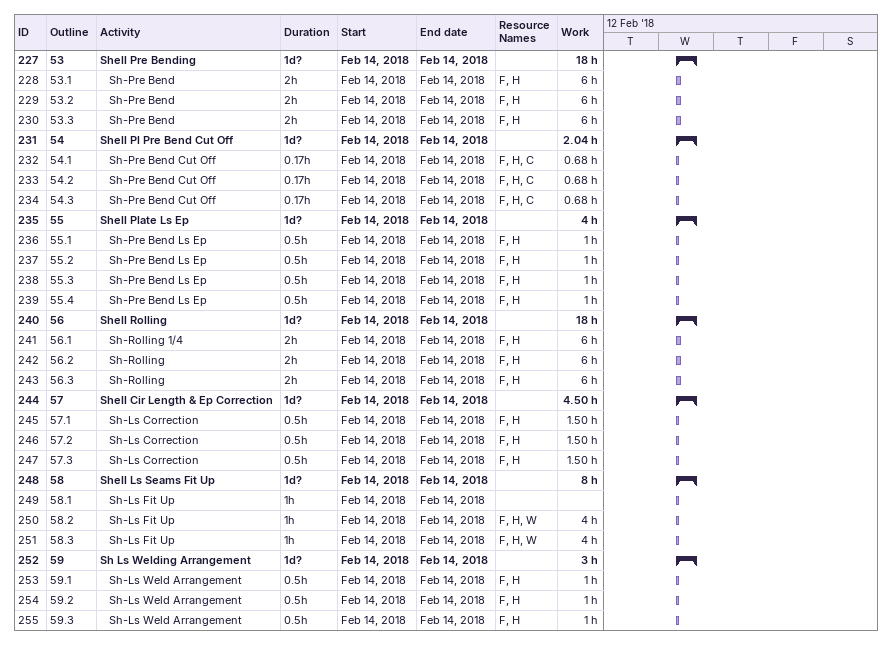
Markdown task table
| ID | WBS | Task | Duration | Start | Finish | Resources | Work (h) |
|---|---|---|---|---|---|---|---|
| 227 | 53 | **Shell Pre Bending** | 1d? | 2018-02-14 | 2018-02-14 |  | 18 |
| 228 | 53.1 | Sh-Pre Bend | 2h | 2018-02-14 | 2018-02-14 | F, H | 6 |
| 229 | 53.2 | Sh-Pre Bend | 2h | 2018-02-14 | 2018-02-14 | F, H | 6 |
| 230 | 53.3 | Sh-Pre Bend | 2h | 2018-02-14 | 2018-02-14 | F, H | 6 |
| 231 | 54 | **Shell Pl Pre Bend Cut Off** | 1d? | 2018-02-14 | 2018-02-14 |  | 2.04 |
| 232 | 54.1 | Sh-Pre Bend Cut Off | 0.17h | 2018-02-14 | 2018-02-14 | F, H, C | 0.68 |
| 233 | 54.2 | Sh-Pre Bend Cut Off | 0.17h | 2018-02-14 | 2018-02-14 | F, H, C | 0.68 |
| 234 | 54.3 | Sh-Pre Bend Cut Off | 0.17h | 2018-02-14 | 2018-02-14 | F, H, C | 0.68 |
| 235 | 55 | **Shell Plate Ls Ep** | 1d? | 2018-02-14 | 2018-02-14 |  | 4 |
| 236 | 55.1 | Sh-Pre Bend Ls Ep | 0.5h | 2018-02-14 | 2018-02-14 | F, H | 1 |
| 237 | 55.2 | Sh-Pre Bend Ls Ep | 0.5h | 2018-02-14 | 2018-02-14 | F, H | 1 |
| 238 | 55.3 | Sh-Pre Bend Ls Ep | 0.5h | 2018-02-14 | 2018-02-14 | F, H | 1 |
| 239 | 55.4 | Sh-Pre Bend Ls Ep | 0.5h | 2018-02-14 | 2018-02-14 | F, H | 1 |
| 240 | 56 | **Shell Rolling** | 1d? | 2018-02-14 | 2018-02-14 |  | 18 |
| 241 | 56.1 | Sh-Rolling 1/4 | 2h | 2018-02-14 | 2018-02-14 | F, H | 6 |
| 242 | 56.2 | Sh-Rolling | 2h | 2018-02-14 | 2018-02-14 | F, H | 6 |
| 243 | 56.3 | Sh-Rolling | 2h | 2018-02-14 | 2018-02-14 | F, H | 6 |
| 244 | 57 | **Shell Cir Length & Ep Correction** | 1d? | 2018-02-14 | 2018-02-14 |  | 4.50 |
| 245 | 57.1 | Sh-Ls Correction | 0.5h | 2018-02-14 | 2018-02-14 | F, H | 1.50 |
| 246 | 57.2 | Sh-Ls Correction | 0.5h | 2018-02-14 | 2018-02-14 | F, H | 1.50 |
| 247 | 57.3 | Sh-Ls Correction | 0.5h | 2018-02-14 | 2018-02-14 | F, H | 1.50 |
| 248 | 58 | **Shell Ls Seams Fit Up** | 1d? | 2018-02-14 | 2018-02-14 |  | 8 |
| 249 | 58.1 | Sh-Ls Fit Up | 1h | 2018-02-14 | 2018-02-14 |  |  |
| 250 | 58.2 | Sh-Ls Fit Up | 1h | 2018-02-14 | 2018-02-14 | F, H, W | 4 |
| 251 | 58.3 | Sh-Ls Fit Up | 1h | 2018-02-14 | 2018-02-14 | F, H, W | 4 |
| 252 | 59 | **Sh Ls Welding Arrangement** | 1d? | 2018-02-14 | 2018-02-14 |  | 3 |
| 253 | 59.1 | Sh-Ls Weld Arrangement | 0.5h | 2018-02-14 | 2018-02-14 | F, H | 1 |
| 254 | 59.2 | Sh-Ls Weld Arrangement | 0.5h | 2018-02-14 | 2018-02-14 | F, H | 1 |
| 255 | 59.3 | Sh-Ls Weld Arrangement | 0.5h | 2018-02-14 | 2018-02-14 | F, H | 1 |
